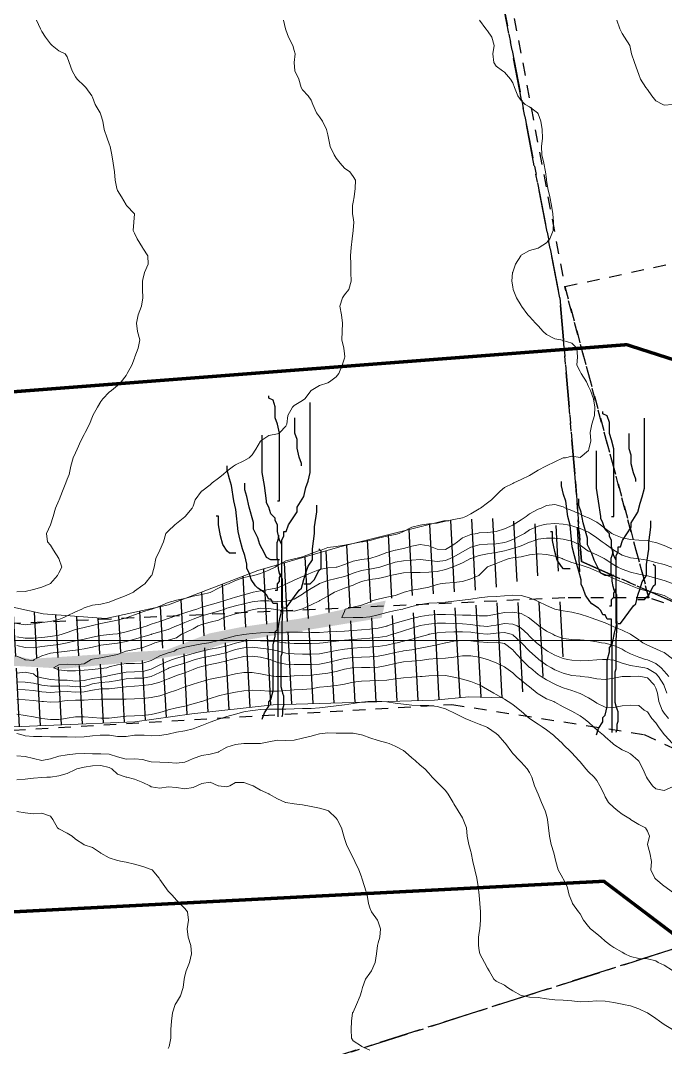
# Model space of a CAD drawing. Header units: centimetres. Extents: x 0 to 642158, y -847 to 649707.
# Drawn here: x 617198.5 to 617236.8, y 621063.2 to 621124.2 of the extents above; entities that cross this region are included whole.
import ezdxf

# ---------------------------------------------------------------- set-up
doc = ezdxf.new("R2010")
doc.units = ezdxf.units.CM
doc.header["$MEASUREMENT"] = 0
doc.linetypes.add('CENTERX2', pattern=[4, 2.5, -0.5, 0.5, -0.5])
doc.linetypes.add('JIS_02_0.7', pattern=[1.35, 0.75, -0.6])
for name, color, linetype, lineweight in [('MEV_grille', 254, 'Continuous', 9), ('MEV_layout inondation', 5, 'Continuous', 15), ('MEV_schema paysager_V', 7, 'Continuous', 20), ('MEV_vegetal_V', 7, 'Continuous', 25), ('WAL_parcellaire agricole', 7, 'JIS_02_0.7', 25), ('WAL_topographie 0.5', 253, 'Continuous', 20)]:
    doc.layers.add(name, color=color, linetype=linetype, lineweight=lineweight)
doc.layers.add('MEV_hydro_Ha', color=7, linetype='Continuous', lineweight=30, true_color=0x0000f9)
doc.layers.add('SPW_parcellaire cadastral', color=7, linetype='CENTERX2', lineweight=25, true_color=0xff0542)
doc.layers.add('MEV_schema paysager_Ha', color=7, linetype='Continuous', lineweight=25, transparency=0.13)
picture_1 = doc.add_image_def('image2.png', size_in_pixel=(6614, 11023))

# ---------------------------------------------------------------- blocks, each defined once
blk = doc.blocks.new('legende vegetal')
at = {"layer": 'MEV_vegetal_V'}
for points in [[(617213.655, 621095.496), (617213.785, 621095.496), (617213.785, 621099.523), (617213.655, 621100.042), (617213.525, 621100.432), (617213.525, 621101.081), (617213.395, 621101.471), (617213.135, 621101.601), (617213.135, 621101.731)], [(617213.525, 621090.171), (617213.655, 621090.171), (617213.655, 621090.561), (617213.785, 621090.691), (617213.785, 621090.95), (617213.915, 621091.21), (617213.915, 621093.158), (617214.044, 621093.418), (617214.044, 621093.678), (617214.174, 621093.678), (617214.305, 621094.068), (617214.824, 621094.847), (617214.824, 621095.107), (617215.214, 621095.756), (617215.344, 621096.275), (617215.474, 621096.665), (617215.604, 621097.185), (617215.604, 621101.341)], [(617215.084, 621097.574), (617215.084, 621097.704), (617214.954, 621098.094), (617214.824, 621098.613), (617214.824, 621099.133), (617214.694, 621099.523), (617214.694, 621100.432)], [(617233.529, 621094.565), (617233.659, 621094.565), (617233.659, 621098.592), (617233.529, 621099.111), (617233.4, 621099.501), (617233.4, 621100.15), (617233.27, 621100.54), (617233.01, 621100.669), (617233.01, 621100.8)], [(617233.4, 621089.24), (617233.529, 621089.24), (617233.529, 621089.63), (617233.659, 621089.759), (617233.659, 621090.019), (617233.79, 621090.279), (617233.79, 621092.227), (617233.919, 621092.487), (617233.919, 621092.747), (617234.049, 621092.747), (617234.179, 621093.137), (617234.699, 621093.916), (617234.699, 621094.176), (617235.089, 621094.825), (617235.219, 621095.344), (617235.348, 621095.734), (617235.478, 621096.254), (617235.478, 621100.41)], [(617213.915, 621089.132), (617213.915, 621092.899), (617213.785, 621093.158), (617213.655, 621093.678), (617213.655, 621094.068), (617213.525, 621094.327), (617213.525, 621094.457), (617213.265, 621094.717), (617213.135, 621095.107), (617213.005, 621095.367), (617213.005, 621095.496), (617212.875, 621096.405), (617212.745, 621097.185), (617212.745, 621099.393)], [(617234.958, 621096.643), (617234.958, 621096.773), (617234.829, 621097.163), (617234.699, 621097.682), (617234.699, 621098.202), (617234.569, 621098.592), (617234.569, 621099.501)], [(617233.79, 621088.201), (617233.79, 621091.968), (617233.659, 621092.227), (617233.529, 621092.747), (617233.529, 621093.137), (617233.4, 621093.396), (617233.4, 621093.526), (617233.139, 621093.786), (617233.01, 621094.176), (617232.88, 621094.435), (617232.88, 621094.565), (617232.75, 621095.474), (617232.62, 621096.254), (617232.62, 621098.462)], [(617212.745, 621082.508), (617212.875, 621082.898), (617213.135, 621083.288), (617213.135, 621083.547), (617213.265, 621083.677), (617213.395, 621084.197), (617213.395, 621086.924), (617213.525, 621087.444), (617213.525, 621087.703), (617213.655, 621087.833), (617213.655, 621089.392), (617213.395, 621089.392), (617213.265, 621089.652), (617213.135, 621089.652), (617213.005, 621089.912), (617212.875, 621090.041), (617212.486, 621090.301), (617212.355, 621090.431), (617212.096, 621090.82), (617211.966, 621091.21), (617211.836, 621091.47), (617211.836, 621091.73), (617211.706, 621092.249), (617211.576, 621092.639), (617211.446, 621093.158), (617211.316, 621093.678), (617211.186, 621094.977), (617211.056, 621095.496), (617210.926, 621096.405), (617210.796, 621096.795), (617210.667, 621097.315), (617210.667, 621097.574)], [(617232.62, 621081.577), (617232.75, 621081.966), (617233.01, 621082.356), (617233.01, 621082.616), (617233.139, 621082.746), (617233.27, 621083.265), (617233.27, 621085.993), (617233.4, 621086.513), (617233.4, 621086.772), (617233.529, 621086.902), (617233.529, 621088.461), (617233.27, 621088.461), (617233.139, 621088.72), (617233.01, 621088.72), (617232.88, 621088.98), (617232.75, 621089.11), (617232.36, 621089.37), (617232.23, 621089.5), (617231.971, 621089.889), (617231.84, 621090.279), (617231.71, 621090.539), (617231.71, 621090.799), (617231.581, 621091.318), (617231.451, 621091.708), (617231.32, 621092.227), (617231.191, 621092.747), (617231.061, 621094.045), (617230.931, 621094.565), (617230.801, 621095.474), (617230.671, 621095.864), (617230.541, 621096.383), (617230.541, 621096.643)], [(617213.785, 621091.989), (617213.265, 621091.989), (617213.005, 621092.119), (617212.875, 621092.379), (617212.615, 621092.899), (617212.486, 621093.288), (617212.225, 621093.808), (617212.225, 621094.198), (617211.966, 621095.107), (617211.836, 621095.756), (617211.706, 621096.146), (617211.706, 621096.536)], [(617233.659, 621091.058), (617233.139, 621091.058), (617232.88, 621091.188), (617232.75, 621091.448), (617232.49, 621091.968), (617232.36, 621092.357), (617232.1, 621092.877), (617232.1, 621093.266), (617231.84, 621094.176), (617231.71, 621094.825), (617231.581, 621095.214), (617231.581, 621095.604)], [(617214.044, 621089.132), (617214.174, 621089.132), (617214.954, 621090.171), (617215.084, 621090.301), (617215.214, 621090.82), (617215.344, 621091.21), (617215.474, 621091.6), (617215.734, 621091.989), (617215.734, 621092.639), (617215.863, 621093.548), (617215.863, 621093.938), (617215.993, 621094.847), (617215.993, 621095.237)], [(617211.186, 621092.379), (617210.796, 621092.379), (617210.667, 621092.509), (617210.406, 621092.899), (617210.277, 621093.418), (617210.147, 621094.068), (617210.147, 621094.587), (617210.016, 621094.587)], [(617233.919, 621088.201), (617234.049, 621088.201), (617234.829, 621089.24), (617234.958, 621089.37), (617235.089, 621089.889), (617235.219, 621090.279), (617235.348, 621090.669), (617235.609, 621091.058), (617235.609, 621091.708), (617235.738, 621092.617), (617235.738, 621093.007), (617235.868, 621093.916), (617235.868, 621094.306)], [(617231.061, 621091.448), (617230.671, 621091.448), (617230.541, 621091.578), (617230.281, 621091.968), (617230.152, 621092.487), (617230.021, 621093.137), (617230.021, 621093.656), (617229.891, 621093.656)], [(617213.688, 621082.643), (617213.688, 621087.885), (617213.743, 621088.158), (617213.798, 621088.485), (617213.962, 621089.141), (617213.962, 621090.833), (617213.798, 621091.106), (617213.743, 621091.324), (617213.688, 621091.652), (617213.688, 621091.925), (617213.634, 621092.089), (617213.634, 621093.017), (617213.688, 621093.181), (617213.743, 621093.399), (617213.743, 621093.454)], [(617215.214, 621090.561), (617215.604, 621090.561), (617215.734, 621090.691), (617215.863, 621090.82), (617216.124, 621091.34), (617216.253, 621091.47), (617216.253, 621092.509), (617216.124, 621092.639)], [(617233.563, 621081.712), (617233.563, 621086.954), (617233.618, 621087.227), (617233.673, 621087.554), (617233.837, 621088.209), (617233.837, 621089.902), (617233.673, 621090.175), (617233.618, 621090.393), (617233.563, 621090.721), (617233.563, 621090.994), (617233.509, 621091.157), (617233.509, 621092.086), (617233.563, 621092.25), (617233.618, 621092.468), (617233.618, 621092.522)], [(617235.089, 621089.63), (617235.478, 621089.63), (617235.609, 621089.759), (617235.738, 621089.889), (617235.998, 621090.409), (617236.128, 621090.539), (617236.128, 621091.578), (617235.998, 621091.708)], [(617213.962, 621089.25), (617213.962, 621088.977), (617213.907, 621088.158), (617213.907, 621086.411), (617213.853, 621086.247), (617213.853, 621084.445), (617213.907, 621084.227), (617213.962, 621084.063), (617214.016, 621083.899), (617214.016, 621083.299), (617213.962, 621083.135), (617213.962, 621082.807), (617213.907, 621082.643)], [(617233.837, 621088.318), (617233.837, 621088.045), (617233.782, 621087.227), (617233.782, 621085.48), (617233.727, 621085.316), (617233.727, 621083.514), (617233.782, 621083.296), (617233.837, 621083.132), (617233.891, 621082.968), (617233.891, 621082.367), (617233.837, 621082.204), (617233.837, 621081.876), (617233.782, 621081.712)]]:
    blk.add_lwpolyline(points, dxfattribs=at)
blk = doc.blocks.new('*U114')
at = {"layer": 'MEV_grille', "transparency": 33554687}
blk.add_lwpolyline([(-1338.461, 0), (1338.461, 0)], dxfattribs=at)
blk = doc.blocks.new('*U115')
at = {"layer": 'MEV_grille', "color": 0, "linetype": 'ByBlock', "lineweight": -2, "transparency": 16777216}
blk.add_blockref('*U114', (0, -1300), dxfattribs=at)

msp = doc.modelspace()

# ---------------------------------------------------------------- hatches: boundary and pattern name
at = {"layer": 'MEV_hydro_Ha'}
h = msp.add_hatch(color=160, dxfattribs=at)
h.dxf.hatch_style = 1
h.paths.add_polyline_path([(617162.909, 621088.68), (617162.515, 621087.604), (617165.597, 621086.745), (617169.503, 621085.491), (617172.872, 621084.701), (617175.165, 621084.665), (617178.283, 621085.919), (617181.077, 621085.958), (617184.518, 621086.529), (617191.793, 621086.817), (617193.763, 621086.602), (617195.412, 621086.1), (617197.347, 621085.919), (617201.038, 621085.705), (617205.676, 621086.141), (617209.083, 621086.694), (617210.615, 621087.206), (617219.947, 621088.726), (617220.191, 621089.753), (617215.067, 621088.677), (617211.651, 621088.19), (617209.701, 621087.8), (617207.164, 621086.822), (617202.772, 621086.531), (617199.014, 621086.286), (617196.331, 621086.921), (617193.793, 621087.359), (617190.719, 621087.408), (617184.912, 621087.115), (617181.301, 621086.921), (617177.919, 621086.73), (617176.329, 621086.297), (617173.822, 621085.331), (617172.135, 621085.427), (617170.062, 621086.006), (617169.17, 621086.243), (617167.462, 621087.153), (617165.806, 621088.274), (617164.47, 621088.381)])
at = {"layer": 'MEV_schema paysager_Ha', "transparency": 33554687}
h = msp.add_hatch(dxfattribs=at)
h.set_pattern_fill('ANSI31', color=130, scale=10, angle=48)
h.paths.add_polyline_path([(617162.484, 621088.105), (617160.848, 621088.82), (617159.263, 621089.74), (617160.132, 621091.835), (617161.053, 621092.346), (617164.989, 621093.215), (617166.472, 621093.011), (617168.108, 621092.346), (617170.92, 621092.142), (617174.039, 621091.989), (617174.857, 621091.938), (617181.094, 621092.244), (617191.477, 621090.382), (617195.735, 621089.85), (617199.816, 621088.963), (617203.542, 621088.697), (617207.269, 621089.496), (617212.592, 621091.535), (617217.471, 621092.954), (617223.644, 621094.488), (617226.349, 621094.65), (617229.053, 621094.325), (617231.594, 621094.109), (617231.973, 621092.055), (617231.757, 621091.46), (617230.296, 621091.514), (617226.294, 621090.433), (617221.049, 621090.001), (617217.966, 621089.352), (617215.424, 621088.649), (617210.124, 621087.946), (617207.799, 621087.027), (617205.69, 621086.757), (617202.066, 621086.487), (617200.227, 621086.324), (617198.389, 621086.379), (617195.033, 621087.363), (617193.782, 621087.413), (617188.28, 621087.413), (617185.428, 621087.213), (617183.677, 621087.063), (617181.827, 621087.013), (617180.576, 621086.963), (617178.665, 621090.209), (617176.942, 621089.695), (617175.733, 621089.846), (617174.342, 621089.816), (617172.437, 621089.756), (617169.898, 621090.844), (617167.117, 621091.297), (617165.091, 621091.388), (617164.154, 621091.206), (617164.553, 621088.508), (617163.314, 621088.677), (617162.73, 621088.702)])
h = msp.add_hatch(dxfattribs=at)
h.set_pattern_fill('ANSI31', color=130, scale=10, angle=48)
h.paths.add_polyline_path([(617160.268, 621086.84), (617158.927, 621087.972), (617159.329, 621085.919), (617161.294, 621083.775), (617163.438, 621082.391), (617169.78, 621081.23), (617174.381, 621081.141), (617177.195, 621081.677), (617183.135, 621081.722), (617184.743, 621081.588), (617187.055, 621082.342), (617195.627, 621082.141), (617205.263, 621082.541), (617208.665, 621083.017), (617213.496, 621083.561), (617223.091, 621083.834), (617225.132, 621084.038), (617227.174, 621083.97), (617228.535, 621084.378), (617230.712, 621086.214), (617230.916, 621087.575), (617231.393, 621088.663), (617231.393, 621089.207), (617230.576, 621089.683), (617226.629, 621089.615), (617218.328, 621088.595), (617216.899, 621088.323), (617212.544, 621087.575), (617210.23, 621087.167), (617207.372, 621086.35), (617204.582, 621086.078), (617199.887, 621085.738), (617197.641, 621085.738), (617195.396, 621086.146), (617191.857, 621086.758), (617187.087, 621083.938), (617184.447, 621083.576), (617181.031, 621083.214), (617178.236, 621083.783), (617174.614, 621082.566), (617171.842, 621082.463), (617168.66, 621082.771), (617165.272, 621083.541), (617163.882, 621084.183), (617162.693, 621084.788)])

# ---------------------------------------------------------------- linework, layer by layer
at = {"layer": 'MEV_layout inondation', "const_width": 0.2}
for points in [[(617284.343, 621088.996), (617234.522, 621104.967), (617174.916, 621100.392), (617142.145, 621114.857), (617099.357, 621122.893), (617044.82, 621117.795), (617023.623, 621109.699), (616923.471, 621086.246), (616900.942, 621085.199), (616869.556, 621081.82)], [(616805.513, 621043.508), (616905.775, 621054.403), (616926.218, 621056.194), (617038.256, 621081.755), (617058.189, 621088.219), (617087.251, 621091.263), (617092.888, 621091.636), (617110.876, 621087.3), (617135.893, 621084.476), (617163.198, 621072.152), (617173.701, 621069.99), (617233.162, 621073.07), (617279.62, 621037.923)]]:
    msp.add_lwpolyline(points, dxfattribs=at)
at = {"layer": 'MEV_schema paysager_V', "color": 130}
for points in [[(617159.263, 621089.74), (617160.132, 621091.835), (617161.053, 621092.346), (617164.989, 621093.215), (617166.472, 621093.011), (617168.108, 621092.346), (617170.92, 621092.142), (617174.039, 621091.989), (617174.857, 621091.938), (617181.094, 621092.244), (617191.477, 621090.382), (617195.735, 621089.85), (617199.816, 621088.963), (617203.542, 621088.697), (617207.269, 621089.496), (617212.592, 621091.535), (617217.471, 621092.954), (617223.644, 621094.488), (617223.936, 621094.505)], [(617159.105, 621089.58), (617158.927, 621087.972), (617159.329, 621085.919), (617161.294, 621083.775), (617163.438, 621082.391), (617169.78, 621081.23), (617174.381, 621081.141), (617177.195, 621081.677), (617183.135, 621081.722), (617184.743, 621081.588), (617187.055, 621082.342), (617195.627, 621082.141), (617205.263, 621082.541), (617208.665, 621083.017), (617213.496, 621083.561), (617223.091, 621083.834), (617225.132, 621084.038), (617227.174, 621083.97)]]:
    msp.add_lwpolyline(points, dxfattribs=at)
at = {"layer": 'SPW_parcellaire cadastral'}
for points in [[(617241.275, 621070.317), (617169.567, 621047.434), (617166.894, 621049.214), (617162.686, 621066.403), (617160.38, 621076.829), (617156.839, 621097.39), (617148.682, 621109.262), (617140.291, 621148.374), (617133.725, 621215.689), (617201.035, 621235.28), (617206.182, 621236.778), (617209.847, 621217.085), (617219.866, 621163.255), (617220.777, 621158.785), (617223.168, 621146.016), (617230.543, 621107.747), (617231.474, 621096.827), (617231.832, 621092.068), (617237.43, 621089.618), (617241.275, 621070.317)], [(617237.43, 621089.618), (617231.832, 621092.068), (617231.474, 621096.827), (617230.543, 621107.747), (617223.168, 621146.016), (617298.785, 621168.384)], [(617241.275, 621070.317), (617280.13, 620882.72), (617280.432, 620881.446), (617281.442, 620877.166), (617193.589, 620834.551), (617195.609, 620842.354), (617187.498, 620892.108), (617169.495, 620968.06), (617157.998, 621018.267), (617167.025, 621022.532), (617176.672, 621027.88), (617180.083, 621036.101), (617179.433, 621040.006), (617177.873, 621042.565), (617175.726, 621044.879), (617170.605, 621047.194), (617169.567, 621047.434), (617241.275, 621070.317)]]:
    msp.add_lwpolyline(points, dxfattribs=at)
at = {"layer": 'WAL_parcellaire agricole'}
for points in [[(617235.845, 621089.917), (617230.845, 621089.917), (617187.846, 621087.912), (617168.846, 621086.909), (617161.846, 621088.909), (617149.844, 621102.907), (617144.843, 621113.906), (617141.84, 621136.906), (617134.831, 621213.904), (617205.078, 621234.412), (617212.832, 621203.663), (617217.084, 621181.164), (617220.336, 621164.165), (617230.843, 621108.416), (617235.845, 621089.917)], [(617230.843, 621108.416), (617387.462, 621142.372), (617395.298, 621115.403), (617310.846, 621070.926), (617305.847, 621067.926), (617296.425, 621065.222), (617285.635, 621065.371), (617273.847, 621070.922), (617252.763, 621082.677), (617241.845, 621087.918), (617235.845, 621089.917), (617230.843, 621108.416)], [(617162.989, 621080), (617224.114, 621083.582), (617235.553, 621081.796), (617243.404, 621078.126), (617246.13, 621076.604), (617241.847, 621073.918), (617239.848, 621067.418), (617278.187, 620880.011), (617223.873, 620853.918), (617197.875, 620841.915), (617191.536, 620886.581), (617200.368, 620901.915), (617203.699, 620913.915), (617198.198, 620922.414), (617191.865, 620924.08), (617188.697, 620939.413), (617176.811, 620939.879), (617163.873, 621009.697), (617170.861, 621017.803), (617179.796, 621028.171), (617179.795, 621038.537), (617166.85, 621056.909), (617162.989, 621080)]]:
    msp.add_lwpolyline(points, dxfattribs=at)
at = {"layer": 'WAL_topographie 0.5'}
for points in [[(617225.772, 621124.25), (617226.144, 621123.75), (617226.25, 621123.63), (617226.507, 621123.25), (617226.643, 621122.75), (617226.563, 621122.25), (617226.618, 621121.75), (617226.75, 621121.524), (617227.146, 621121.25), (617227.25, 621121.173), (617227.617, 621120.75), (617227.75, 621120.536), (617227.857, 621120.25), (617228.049, 621119.75), (617228.25, 621119.481), (617228.477, 621119.25), (617228.75, 621119.11), (617229.219, 621118.75), (617229.25, 621118.699), (617229.412, 621118.25), (617229.504, 621117.75), (617229.519, 621117.25), (617229.45, 621116.75), (617229.483, 621116.25), (617229.6, 621115.75), (617229.696, 621115.25), (617229.75, 621114.796), (617229.756, 621114.75), (617229.83, 621114.25), (617229.942, 621113.75), (617230.042, 621113.25), (617230.127, 621112.75), (617230.173, 621112.25), (617230.148, 621111.75), (617229.952, 621111.25), (617229.75, 621111.018), (617229.327, 621110.75), (617229.25, 621110.712), (617228.75, 621110.557), (617228.25, 621110.288), (617228.217, 621110.25), (617227.905, 621109.75), (617227.75, 621109.286), (617227.739, 621109.25), (617227.686, 621108.75), (617227.75, 621108.4), (617227.774, 621108.25), (617227.971, 621107.75), (617228.25, 621107.286), (617228.274, 621107.25), (617228.637, 621106.75), (617228.75, 621106.635), (617229.107, 621106.25), (617229.25, 621106.093), (617229.557, 621105.75), (617229.75, 621105.567), (617230.25, 621105.308), (617230.6, 621105.25), (617230.75, 621105.218), (617231.25, 621105.052), (617231.565, 621104.75), (617231.602, 621104.25), (617231.565, 621103.75), (617231.75, 621103.375), (617231.806, 621103.25), (617232.127, 621102.75), (617232.25, 621102.487), (617232.362, 621102.25), (617232.548, 621101.75), (617232.633, 621101.25), (617232.605, 621100.75), (617232.448, 621100.25), (617232.356, 621099.75), (617232.382, 621099.25), (617232.278, 621098.75), (617232.25, 621098.678), (617231.75, 621098.267), (617231.25, 621098.333), (617230.886, 621098.25), (617230.75, 621098.231), (617230.25, 621098), (617229.75, 621097.774), (617229.709, 621097.75), (617229.25, 621097.513), (617228.842, 621097.25), (617228.75, 621097.188), (617228.25, 621096.946), (617227.801, 621096.75), (617227.75, 621096.722), (617227.25, 621096.476), (617227.007, 621096.25), (617226.75, 621096.028), (617226.488, 621095.75), (617226.25, 621095.57), (617225.822, 621095.25), (617225.75, 621095.208), (617225.25, 621094.904), (617224.961, 621094.75), (617224.75, 621094.682), (617224.25, 621094.571), (617223.75, 621094.466), (617223.25, 621094.366), (617222.75, 621094.308), (617222.331, 621094.25), (617222.25, 621094.242), (617221.75, 621094.113), (617221.25, 621093.862), (617220.987, 621093.75), (617220.75, 621093.676), (617220.25, 621093.592), (617219.75, 621093.46), (617219.25, 621093.326), (617218.83, 621093.25), (617218.75, 621093.238), (617218.25, 621093.151), (617217.75, 621093.051), (617217.25, 621092.976), (617216.75, 621092.905), (617216.351, 621092.75), (617216.25, 621092.726), (617215.75, 621092.55), (617215.25, 621092.363), (617214.842, 621092.25), (617214.75, 621092.228), (617214.25, 621092.113), (617213.75, 621091.85), (617213.622, 621091.75), (617213.25, 621091.553), (617212.75, 621091.357), (617212.342, 621091.25), (617212.25, 621091.232), (617211.75, 621091.119), (617211.25, 621090.939), (617210.835, 621090.75), (617210.75, 621090.722), (617210.25, 621090.491), (617209.795, 621090.25), (617209.75, 621090.234), (617209.25, 621090.12), (617208.75, 621090.016), (617208.25, 621089.88), (617207.75, 621089.77), (617207.682, 621089.75), (617207.25, 621089.646), (617206.75, 621089.431), (617206.288, 621089.25), (617206.25, 621089.237), (617205.75, 621089.087), (617205.25, 621088.901), (617204.81, 621088.75), (617204.75, 621088.733), (617204.25, 621088.599), (617203.75, 621088.483), (617203.25, 621088.396), (617202.75, 621088.276), (617202.667, 621088.25), (617202.25, 621088.151), (617201.75, 621088.027), (617201.25, 621087.861), (617200.951, 621087.75), (617200.75, 621087.699), (617200.25, 621087.612), (617199.75, 621087.556), (617199.25, 621087.52), (617198.75, 621087.523), (617198.25, 621087.602)], [(617214.109, 621124.25), (617214.225, 621123.75), (617214.25, 621123.691), (617214.413, 621123.25), (617214.671, 621122.75), (617214.75, 621122.459), (617214.813, 621122.25), (617214.75, 621121.75), (617214.792, 621121.25), (617215.023, 621120.75), (617215.162, 621120.25), (617215.25, 621120.125), (617215.571, 621119.75), (617215.75, 621119.5), (617215.864, 621119.25), (617216.074, 621118.75), (617216.25, 621118.518), (617216.424, 621118.25), (617216.676, 621117.75), (617216.75, 621117.432), (617216.795, 621117.25), (617216.887, 621116.75), (617217.134, 621116.25), (617217.25, 621116.05), (617217.484, 621115.75), (617217.75, 621115.457), (617218.05, 621115.25), (617218.25, 621114.964), (617218.386, 621114.75), (617218.367, 621114.25), (617218.318, 621113.75), (617218.25, 621113.438), (617218.222, 621113.25), (617218.217, 621112.75), (617218.25, 621112.536), (617218.295, 621112.25), (617218.25, 621111.75), (617218.25, 621111.75), (617218.203, 621111.25), (617218.141, 621110.75), (617218.099, 621110.25), (617218.12, 621109.75), (617218.115, 621109.25), (617218.139, 621108.75), (617217.989, 621108.25), (617217.75, 621107.926), (617217.62, 621107.75), (617217.461, 621107.25), (617217.56, 621106.75), (617217.622, 621106.25), (617217.6, 621105.75), (617217.574, 621105.25), (617217.704, 621104.75), (617217.75, 621104.417), (617217.769, 621104.25), (617217.75, 621104.166), (617217.603, 621103.75), (617217.397, 621103.25), (617217.25, 621103.058), (617216.85, 621102.75), (617216.75, 621102.697), (617216.25, 621102.536), (617215.75, 621102.25), (617215.75, 621102.25), (617215.382, 621101.75), (617215.25, 621101.65), (617214.75, 621101.35), (617214.657, 621101.25), (617214.375, 621100.75), (617214.307, 621100.25), (617214.25, 621100.132), (617213.889, 621099.75), (617213.75, 621099.674), (617213.25, 621099.573), (617212.774, 621099.25), (617212.75, 621099.226), (617212.472, 621098.75), (617212.25, 621098.417), (617212.068, 621098.25), (617211.75, 621098.066), (617211.25, 621097.831), (617211.143, 621097.75), (617210.75, 621097.453), (617210.516, 621097.25), (617210.25, 621097.026), (617209.875, 621096.75), (617209.75, 621096.633), (617209.25, 621096.267), (617209.236, 621096.25), (617208.865, 621095.75), (617208.75, 621095.375), (617208.682, 621095.25), (617208.267, 621094.75), (617208.25, 621094.74), (617207.75, 621094.346), (617207.643, 621094.25), (617207.25, 621093.883), (617207.12, 621093.75), (617206.98, 621093.25), (617206.75, 621092.75), (617206.75, 621092.75), (617206.519, 621092.25), (617206.42, 621091.75), (617206.275, 621091.25), (617206.25, 621091.223), (617205.874, 621090.75), (617205.75, 621090.668), (617205.25, 621090.306), (617205.186, 621090.25), (617204.75, 621090.065), (617204.25, 621089.868), (617203.988, 621089.75), (617203.75, 621089.661), (617203.25, 621089.545), (617202.75, 621089.483), (617202.25, 621089.319), (617202.118, 621089.25), (617201.75, 621089.091), (617201.25, 621088.849), (617201.046, 621088.75), (617200.75, 621088.626), (617200.25, 621088.505), (617199.75, 621088.444), (617199.25, 621088.363), (617198.75, 621088.307), (617198.25, 621088.397)], [(617199.425, 621124.25), (617199.664, 621123.75), (617199.75, 621123.592), (617199.967, 621123.25), (617200.25, 621122.845), (617200.35, 621122.75), (617200.75, 621122.442), (617201.135, 621122.25), (617201.25, 621122.083), (617201.361, 621121.75), (617201.543, 621121.25), (617201.75, 621120.897), (617201.846, 621120.75), (617202.25, 621120.361), (617202.361, 621120.25), (617202.713, 621119.75), (617202.75, 621119.673), (617202.903, 621119.25), (617203.203, 621118.75), (617203.25, 621118.625), (617203.372, 621118.25), (617203.447, 621117.75), (617203.619, 621117.25), (617203.75, 621116.906), (617203.803, 621116.75), (617203.908, 621116.25), (617203.976, 621115.75), (617204.058, 621115.25), (617204.099, 621114.75), (617204.208, 621114.25), (617204.25, 621114.139), (617204.476, 621113.75), (617204.75, 621113.278), (617204.781, 621113.25), (617205.25, 621112.75), (617205.25, 621112.75), (617205.25, 621112.75), (617205.218, 621112.25), (617205.179, 621111.75), (617205.25, 621111.603), (617205.412, 621111.25), (617205.726, 621110.75), (617205.75, 621110.708), (617206.039, 621110.25), (617206.071, 621109.75), (617205.855, 621109.25), (617205.75, 621108.85), (617205.727, 621108.75), (617205.719, 621108.25), (617205.75, 621107.75), (617205.75, 621107.75), (617205.75, 621107.75), (617205.677, 621107.25), (617205.467, 621106.75), (617205.373, 621106.25), (617205.434, 621105.75), (617205.567, 621105.25), (617205.477, 621104.75), (617205.277, 621104.25), (617205.25, 621104.171), (617205.09, 621103.75), (617204.814, 621103.25), (617204.75, 621103.137), (617204.45, 621102.75), (617204.25, 621102.534), (617203.875, 621102.25), (617203.75, 621102.141), (617203.371, 621101.75), (617203.25, 621101.596), (617203.054, 621101.25), (617202.771, 621100.75), (617202.75, 621100.704), (617202.568, 621100.25), (617202.319, 621099.75), (617202.25, 621099.62), (617202.061, 621099.25), (617201.85, 621098.75), (617201.75, 621098.543), (617201.608, 621098.25), (617201.469, 621097.75), (617201.359, 621097.25), (617201.25, 621096.981), (617201.16, 621096.75), (617200.979, 621096.25), (617200.765, 621095.75), (617200.75, 621095.713), (617200.552, 621095.25), (617200.408, 621094.75), (617200.25, 621094.25), (617200.25, 621094.25), (617200.011, 621093.75), (617200.077, 621093.25), (617200.25, 621093.046), (617200.426, 621092.75), (617200.75, 621092.25), (617200.75, 621092.25), (617200.93, 621091.75), (617200.75, 621091.404), (617200.677, 621091.25), (617200.25, 621090.764), (617200.221, 621090.75), (617199.75, 621090.552), (617199.25, 621090.406), (617198.75, 621090.299), (617198.25, 621090.275)], [(617233.938, 621124.25), (617234.106, 621123.75), (617234.25, 621123.467), (617234.401, 621123.25), (617234.717, 621122.75), (617234.75, 621122.55), (617234.808, 621122.25), (617234.989, 621121.75), (617235.158, 621121.25), (617235.25, 621121.023), (617235.35, 621120.75), (617235.664, 621120.25), (617235.75, 621120.131), (617236.026, 621119.75), (617236.25, 621119.467), (617236.667, 621119.25), (617236.75, 621119.212), (617237.25, 621119.25)], [(617237.25, 621092.818), (617236.75, 621093.02), (617236.25, 621093.203), (617236.039, 621093.25), (617235.75, 621093.32), (617235.25, 621093.355), (617234.75, 621093.385), (617234.25, 621093.479), (617233.75, 621093.681), (617233.645, 621093.75), (617233.25, 621094.035), (617232.969, 621094.25), (617232.75, 621094.408), (617232.25, 621094.669), (617232.042, 621094.75), (617231.75, 621094.888), (617231.25, 621095.106), (617230.876, 621095.25), (617230.75, 621095.329), (617230.25, 621095.475), (617229.75, 621095.399), (617229.436, 621095.25), (617229.25, 621095.184), (617228.75, 621094.904), (617228.54, 621094.75), (617228.25, 621094.553), (617227.78, 621094.25), (617227.75, 621094.232), (617227.25, 621094.029), (617226.75, 621093.87), (617226.25, 621093.797), (617225.75, 621093.774), (617225.625, 621093.75), (617225.25, 621093.69), (617224.75, 621093.475), (617224.456, 621093.25), (617224.25, 621093.092), (617223.75, 621092.797), (617223.25, 621092.815), (617222.75, 621093.008), (617222.25, 621093.082), (617221.75, 621092.991), (617221.25, 621092.855), (617220.779, 621092.75), (617220.75, 621092.745), (617220.25, 621092.604), (617219.75, 621092.41), (617219.25, 621092.251), (617219.241, 621092.25), (617218.75, 621092.202), (617218.25, 621092.107), (617217.75, 621091.905), (617217.288, 621091.75), (617217.25, 621091.74), (617216.75, 621091.693), (617216.25, 621091.61), (617215.75, 621091.413), (617215.403, 621091.25), (617215.25, 621091.181), (617214.75, 621090.973), (617214.301, 621090.75), (617214.25, 621090.723), (617213.75, 621090.515), (617213.25, 621090.409), (617212.75, 621090.342), (617212.306, 621090.25), (617212.25, 621090.242), (617211.75, 621090.106), (617211.25, 621089.951), (617210.75, 621089.792), (617210.633, 621089.75), (617210.25, 621089.646), (617209.75, 621089.505), (617209.25, 621089.359), (617208.957, 621089.25), (617208.75, 621089.184), (617208.25, 621089.024), (617207.75, 621088.869), (617207.434, 621088.75), (617207.25, 621088.684), (617206.75, 621088.506), (617206.25, 621088.343), (617205.996, 621088.25), (617205.75, 621088.18), (617205.25, 621088.041), (617204.75, 621087.905), (617204.25, 621087.782), (617203.963, 621087.75), (617203.75, 621087.732), (617203.25, 621087.686), (617202.75, 621087.583), (617202.25, 621087.466), (617201.75, 621087.367), (617201.25, 621087.25), (617201.25, 621087.25), (617200.75, 621087.15), (617200.25, 621087.084), (617199.75, 621087.017), (617199.25, 621086.943), (617198.75, 621086.957), (617198.25, 621087.077)], [(617237.197, 621091.75), (617236.75, 621091.897), (617236.25, 621092.028), (617235.75, 621092.15), (617235.25, 621092.232), (617235.114, 621092.25), (617234.75, 621092.303), (617234.25, 621092.452), (617233.758, 621092.75), (617233.75, 621092.755), (617233.25, 621093.122), (617233.068, 621093.25), (617232.75, 621093.486), (617232.37, 621093.75), (617232.25, 621093.824), (617231.75, 621094.045), (617231.25, 621094.203), (617230.994, 621094.25), (617230.75, 621094.297), (617230.25, 621094.329), (617229.75, 621094.295), (617229.562, 621094.25), (617229.25, 621094.184), (617228.75, 621093.951), (617228.451, 621093.75), (617228.25, 621093.642), (617227.75, 621093.389), (617227.388, 621093.25), (617227.25, 621093.212), (617226.75, 621093.134), (617226.25, 621093.105), (617225.75, 621093.064), (617225.25, 621092.923), (617224.942, 621092.75), (617224.75, 621092.655), (617224.25, 621092.358), (617224.018, 621092.25), (617223.75, 621092.145), (617223.25, 621092.082), (617222.75, 621092.139), (617222.25, 621092.191), (617221.75, 621092.161), (617221.25, 621092.116), (617220.75, 621092.032), (617220.25, 621091.881), (617219.839, 621091.75), (617219.75, 621091.725), (617219.25, 621091.63), (617218.75, 621091.551), (617218.25, 621091.386), (617217.917, 621091.25), (617217.75, 621091.185), (617217.25, 621091.061), (617216.75, 621090.944), (617216.25, 621090.761), (617216.228, 621090.75), (617215.75, 621090.466), (617215.406, 621090.25), (617215.25, 621090.137), (617214.75, 621089.834), (617214.464, 621089.75), (617214.25, 621089.717), (617213.75, 621089.708), (617213.25, 621089.739), (617212.75, 621089.747), (617212.25, 621089.673), (617211.75, 621089.553), (617211.25, 621089.445), (617210.75, 621089.297), (617210.619, 621089.25), (617210.25, 621089.117), (617209.75, 621088.986), (617209.25, 621088.847), (617208.996, 621088.75), (617208.75, 621088.651), (617208.25, 621088.456), (617207.76, 621088.25), (617207.75, 621088.245), (617207.25, 621088.035), (617206.75, 621087.89), (617206.257, 621087.75), (617206.25, 621087.748), (617205.75, 621087.593), (617205.25, 621087.457), (617204.75, 621087.33), (617204.348, 621087.25), (617204.25, 621087.229), (617203.75, 621087.166), (617203.25, 621087.096), (617202.75, 621086.992), (617202.25, 621086.888), (617201.75, 621086.809), (617201.25, 621086.751), (617201.239, 621086.75), (617200.75, 621086.687), (617200.25, 621086.62), (617199.75, 621086.465), (617199.289, 621086.25), (617199.25, 621086.199), (617198.75, 621086.236), (617198.737, 621086.25), (617198.25, 621086.449)], [(617237.25, 621090.763), (617236.75, 621090.944), (617236.25, 621091.095), (617235.75, 621091.226), (617235.632, 621091.25), (617235.25, 621091.324), (617234.75, 621091.438), (617234.25, 621091.613), (617233.99, 621091.75), (617233.75, 621091.887), (617233.25, 621092.218), (617233.181, 621092.25), (617232.75, 621092.479), (617232.25, 621092.699), (617232.157, 621092.75), (617231.75, 621093.042), (617231.356, 621093.25), (617231.25, 621093.291), (617230.75, 621093.403), (617230.25, 621093.465), (617229.75, 621093.47), (617229.25, 621093.398), (617228.824, 621093.25), (617228.75, 621093.227), (617228.25, 621093.016), (617227.75, 621092.844), (617227.385, 621092.75), (617227.25, 621092.715), (617226.75, 621092.613), (617226.25, 621092.542), (617225.75, 621092.44), (617225.25, 621092.255), (617225.24, 621092.25), (617224.75, 621092.005), (617224.25, 621091.788), (617224.145, 621091.75), (617223.75, 621091.593), (617223.25, 621091.481), (617222.75, 621091.435), (617222.25, 621091.431), (617221.75, 621091.423), (617221.25, 621091.395), (617220.75, 621091.314), (617220.46, 621091.25), (617220.25, 621091.19), (617219.75, 621091.077), (617219.25, 621091.003), (617218.75, 621090.88), (617218.407, 621090.75), (617218.25, 621090.671), (617217.75, 621090.486), (617217.25, 621090.301), (617217.14, 621090.25), (617216.75, 621090.014), (617216.278, 621089.75), (617216.25, 621089.736), (617215.75, 621089.496), (617215.25, 621089.271), (617215.179, 621089.25), (617214.75, 621089.124), (617214.25, 621089.138), (617213.75, 621089.211), (617213.521, 621089.25), (617213.25, 621089.283), (617212.75, 621089.301), (617212.443, 621089.25), (617212.25, 621089.203), (617211.75, 621089.066), (617211.25, 621088.965), (617210.75, 621088.812), (617210.574, 621088.75), (617210.25, 621088.6), (617209.75, 621088.473), (617209.25, 621088.329), (617209.046, 621088.25), (617208.75, 621088.075), (617208.25, 621087.838), (617208.056, 621087.75), (617207.75, 621087.54), (617207.25, 621087.41), (617206.75, 621087.327), (617206.46, 621087.25), (617206.25, 621087.146), (617205.75, 621086.967), (617205.25, 621086.856), (617204.75, 621086.753), (617204.735, 621086.75), (617204.25, 621086.559), (617203.75, 621086.447), (617203.25, 621086.356), (617202.75, 621086.268), (617202.667, 621086.25), (617202.25, 621086.004), (617201.75, 621085.937), (617201.25, 621085.974), (617200.75, 621085.94), (617200.434, 621085.75), (617200.75, 621085.629), (617201.25, 621085.586), (617201.75, 621085.582), (617202.25, 621085.618), (617202.75, 621085.666), (617203.25, 621085.715), (617203.611, 621085.75), (617203.75, 621085.808), (617204.25, 621085.934), (617204.75, 621086.013), (617205.25, 621086.011), (617205.75, 621086.034), (617206.25, 621086.198), (617206.37, 621086.25), (617206.75, 621086.471), (617207.25, 621086.645), (617207.624, 621086.75), (617207.75, 621086.848), (617208.25, 621086.985), (617208.75, 621087.081), (617209.25, 621087.184), (617209.682, 621087.25), (617209.75, 621087.268), (617210.25, 621087.377), (617210.75, 621087.52), (617211.25, 621087.654), (617211.75, 621087.735), (617211.92, 621087.75), (617212.25, 621087.801), (617212.75, 621087.836), (617213.25, 621087.849), (617213.75, 621087.861), (617214.25, 621087.876), (617214.75, 621087.886), (617215.25, 621087.878), (617215.75, 621087.861), (617216.25, 621087.859), (617216.75, 621087.887), (617217.25, 621087.921), (617217.75, 621087.943), (617218.25, 621087.975), (617218.75, 621088.021), (617219.25, 621088.057), (617219.75, 621088.117), (617220.25, 621088.24), (617220.281, 621088.25), (617220.75, 621088.403), (617221.25, 621088.559), (617221.75, 621088.692), (617222.018, 621088.75), (617222.25, 621088.802), (617222.75, 621088.896), (617223.25, 621088.936), (617223.75, 621088.928), (617224.25, 621088.907), (617224.75, 621088.895), (617225.25, 621088.89), (617225.75, 621088.857), (617226.25, 621088.841), (617226.75, 621088.945), (617227.25, 621089.049), (617227.75, 621089.072), (617228.25, 621088.983), (617228.682, 621088.75), (617228.75, 621088.705), (617229.25, 621088.285), (617229.304, 621088.25), (617229.75, 621087.946), (617230.123, 621087.75), (617230.25, 621087.681), (617230.75, 621087.504), (617231.25, 621087.439), (617231.75, 621087.431), (617232.25, 621087.382), (617232.75, 621087.309), (617233.026, 621087.25), (617233.25, 621087.214), (617233.75, 621087.078), (617234.25, 621086.86), (617234.423, 621086.75), (617234.75, 621086.581), (617235.25, 621086.385), (617235.637, 621086.25), (617235.75, 621086.223), (617236.25, 621086.012), (617236.577, 621085.75), (617236.75, 621085.568), (617237.037, 621085.25)], [(617237.25, 621089.779), (617236.75, 621090.052), (617236.25, 621090.197), (617236.039, 621090.25), (617235.75, 621090.306), (617235.25, 621090.462), (617234.75, 621090.652), (617234.532, 621090.75), (617234.25, 621090.851), (617233.75, 621091.06), (617233.367, 621091.25), (617233.25, 621091.308), (617232.75, 621091.508), (617232.25, 621091.715), (617232.169, 621091.75), (617231.75, 621091.882), (617231.25, 621092.028), (617230.75, 621092.217), (617230.675, 621092.25), (617230.25, 621092.392), (617229.75, 621092.49), (617229.25, 621092.53), (617228.75, 621092.472), (617228.25, 621092.363), (617227.75, 621092.288), (617227.536, 621092.25), (617227.25, 621092.157), (617226.75, 621091.952), (617226.25, 621091.764), (617226.216, 621091.75), (617225.75, 621091.257), (617225.735, 621091.25), (617225.25, 621091.051), (617224.75, 621090.893), (617224.25, 621090.82), (617223.75, 621090.797), (617223.434, 621090.75), (617223.25, 621090.703), (617222.75, 621090.557), (617222.25, 621090.454), (617221.75, 621090.365), (617221.287, 621090.25), (617221.25, 621090.233), (617220.75, 621090.053), (617220.25, 621089.958), (617219.75, 621089.846), (617219.434, 621089.75), (617219.25, 621089.66), (617218.75, 621089.489), (617218.25, 621089.367), (617217.785, 621089.25), (617217.75, 621089.107), (617217.589, 621088.75), (617217.75, 621088.737), (617218.25, 621088.741), (617218.75, 621088.748), (617218.833, 621088.75), (617219.25, 621088.785), (617219.75, 621088.91), (617220.25, 621089.042), (617220.75, 621089.163), (617221.207, 621089.25), (617221.25, 621089.273), (617221.75, 621089.405), (617222.25, 621089.515), (617222.75, 621089.599), (617223.25, 621089.623), (617223.75, 621089.655), (617224.25, 621089.724), (617224.583, 621089.75), (617224.75, 621089.787), (617225.25, 621089.839), (617225.75, 621089.923), (617226.25, 621089.976), (617226.75, 621089.997), (617227.25, 621090.034), (617227.75, 621090.076), (617228.25, 621090.064), (617228.75, 621089.925), (617229.133, 621089.75), (617229.25, 621089.694), (617229.75, 621089.462), (617230.25, 621089.25), (617230.25, 621089.25), (617230.75, 621089.147), (617231.25, 621089.073), (617231.75, 621088.95), (617232.25, 621088.785), (617232.348, 621088.75), (617232.75, 621088.62), (617233.25, 621088.429), (617233.642, 621088.25), (617233.75, 621088.2), (617234.25, 621087.994), (617234.75, 621087.752), (617234.754, 621087.75), (617235.25, 621087.421), (617235.485, 621087.25), (617235.75, 621087.111), (617236.25, 621086.886), (617236.55, 621086.75), (617236.75, 621086.663), (617237.25, 621086.301)], [(617198.25, 621085.443), (617198.75, 621085.508), (617199.25, 621085.398), (617199.427, 621085.25), (617199.75, 621085.168), (617200.25, 621085.064), (617200.75, 621085.033), (617201.25, 621085.016), (617201.75, 621084.967), (617202.25, 621084.997), (617202.75, 621085.128), (617203.25, 621085.21), (617203.534, 621085.25), (617203.75, 621085.294), (617204.25, 621085.404), (617204.75, 621085.498), (617205.25, 621085.528), (617205.75, 621085.536), (617206.25, 621085.673), (617206.398, 621085.75), (617206.75, 621085.941), (617207.25, 621086.152), (617207.516, 621086.25), (617207.75, 621086.34), (617208.25, 621086.477), (617208.75, 621086.607), (617209.25, 621086.746), (617209.27, 621086.75), (617209.75, 621086.859), (617210.25, 621086.948), (617210.75, 621087.07), (617211.25, 621087.231), (617211.331, 621087.25), (617211.75, 621087.348), (617212.25, 621087.381), (617212.75, 621087.364), (617213.25, 621087.333), (617213.75, 621087.298), (617214.199, 621087.25), (617214.25, 621087.244), (617214.75, 621087.21), (617215.25, 621087.212), (617215.75, 621087.212), (617216.25, 621087.223), (617216.48, 621087.25), (617216.75, 621087.279), (617217.25, 621087.349), (617217.75, 621087.399), (617218.25, 621087.442), (617218.75, 621087.486), (617219.25, 621087.517), (617219.75, 621087.554), (617220.25, 621087.649), (617220.599, 621087.75), (617220.75, 621087.797), (617221.25, 621087.954), (617221.75, 621088.119), (617222.174, 621088.25), (617222.25, 621088.269), (617222.75, 621088.361), (617223.25, 621088.408), (617223.75, 621088.404), (617224.25, 621088.383), (617224.75, 621088.366), (617225.25, 621088.334), (617225.75, 621088.255), (617225.809, 621088.25), (617226.25, 621088.22), (617226.461, 621088.25), (617226.75, 621088.302), (617227.25, 621088.398), (617227.75, 621088.36), (617228.008, 621088.25), (617228.25, 621088.116), (617228.638, 621087.75), (617228.75, 621087.636), (617229.164, 621087.25), (617229.25, 621087.171), (617229.75, 621086.785), (617229.812, 621086.75), (617230.25, 621086.509), (617230.75, 621086.306), (617231.006, 621086.25), (617231.25, 621086.205), (617231.75, 621086.175), (617232.25, 621086.19), (617232.75, 621086.226), (617233.09, 621086.25), (617233.25, 621086.26), (617233.339, 621086.25), (617233.75, 621086.207), (617234.25, 621086.043), (617234.75, 621085.886), (617235.25, 621085.816), (617235.599, 621085.75), (617235.75, 621085.722), (617236.25, 621085.42), (617236.414, 621085.25), (617236.726, 621084.75), (617236.75, 621084.679), (617236.909, 621084.25)], [(617198.25, 621084.917), (617198.75, 621084.907), (617199.25, 621084.848), (617199.652, 621084.75), (617199.75, 621084.728), (617200.25, 621084.665), (617200.75, 621084.676), (617201.25, 621084.677), (617201.75, 621084.623), (617202.25, 621084.641), (617202.598, 621084.75), (617202.75, 621084.799), (617203.25, 621084.885), (617203.75, 621084.929), (617204.25, 621085.013), (617204.75, 621085.1), (617205.25, 621085.141), (617205.75, 621085.145), (617206.245, 621085.25), (617206.25, 621085.251), (617206.75, 621085.472), (617207.25, 621085.72), (617207.321, 621085.75), (617207.75, 621085.89), (617208.25, 621086.042), (617208.75, 621086.211), (617208.858, 621086.25), (617209.25, 621086.355), (617209.75, 621086.46), (617210.25, 621086.549), (617210.75, 621086.673), (617210.958, 621086.75), (617211.25, 621086.84), (617211.75, 621086.954), (617212.25, 621086.977), (617212.75, 621086.932), (617213.25, 621086.864), (617213.75, 621086.763), (617213.813, 621086.75), (617214.25, 621086.638), (617214.75, 621086.583), (617215.25, 621086.567), (617215.75, 621086.563), (617216.25, 621086.598), (617216.75, 621086.68), (617217.074, 621086.75), (617217.25, 621086.785), (617217.75, 621086.871), (617218.25, 621086.927), (617218.75, 621086.959), (617219.25, 621086.981), (617219.75, 621087.018), (617220.25, 621087.102), (617220.75, 621087.221), (617220.882, 621087.25), (617221.25, 621087.339), (617221.75, 621087.462), (617222.25, 621087.609), (617222.75, 621087.746), (617222.769, 621087.75), (617223.25, 621087.829), (617223.75, 621087.875), (617224.25, 621087.9), (617224.75, 621087.904), (617225.25, 621087.874), (617225.75, 621087.805), (617226.25, 621087.764), (617226.75, 621087.812), (617227.25, 621087.858), (617227.654, 621087.75), (617227.75, 621087.713), (617228.25, 621087.268), (617228.268, 621087.25), (617228.746, 621086.75), (617228.75, 621086.745), (617229.25, 621086.29), (617229.302, 621086.25), (617229.75, 621085.924), (617230.051, 621085.75), (617230.25, 621085.638), (617230.75, 621085.431), (617231.25, 621085.306), (617231.75, 621085.253), (617231.79, 621085.25), (617232.25, 621085.203), (617232.75, 621085.107), (617233.25, 621085.058), (617233.75, 621085.15), (617234.25, 621085.235), (617234.75, 621085.25), (617234.75, 621085.25), (617235.25, 621085.267), (617235.363, 621085.25), (617235.75, 621085.158), (617236.15, 621084.75), (617236.25, 621084.552), (617236.346, 621084.25), (617236.424, 621083.75), (617236.622, 621083.25), (617236.75, 621083.069), (617237, 621082.75)], [(617198.25, 621084.46), (617198.75, 621084.448), (617199.25, 621084.407), (617199.75, 621084.326), (617200.25, 621084.289), (617200.75, 621084.321), (617201.25, 621084.347), (617201.75, 621084.318), (617202.25, 621084.322), (617202.75, 621084.429), (617203.25, 621084.5), (617203.75, 621084.513), (617204.25, 621084.574), (617204.75, 621084.632), (617205.25, 621084.67), (617205.75, 621084.699), (617206.083, 621084.75), (617206.25, 621084.768), (617206.75, 621084.901), (617207.25, 621085.1), (617207.62, 621085.25), (617207.75, 621085.294), (617208.25, 621085.467), (617208.75, 621085.657), (617208.984, 621085.75), (617209.25, 621085.827), (617209.75, 621085.955), (617210.25, 621086.052), (617210.75, 621086.165), (617210.999, 621086.25), (617211.25, 621086.312), (617211.75, 621086.435), (617212.25, 621086.46), (617212.75, 621086.389), (617213.25, 621086.269), (617213.313, 621086.25), (617213.75, 621086.08), (617214.25, 621085.976), (617214.75, 621085.951), (617215.25, 621085.946), (617215.75, 621085.949), (617216.25, 621085.984), (617216.75, 621086.065), (617217.25, 621086.189), (617217.489, 621086.25), (617217.75, 621086.311), (617218.25, 621086.374), (617218.75, 621086.39), (617219.25, 621086.401), (617219.75, 621086.445), (617220.25, 621086.546), (617220.75, 621086.665), (617221.186, 621086.75), (617221.25, 621086.762), (617221.75, 621086.833), (617222.25, 621086.917), (617222.75, 621087.022), (617223.25, 621087.129), (617223.75, 621087.246), (617223.768, 621087.25), (617224.25, 621087.333), (617224.75, 621087.373), (617225.25, 621087.358), (617225.75, 621087.305), (617226.25, 621087.269), (617226.75, 621087.273), (617227.016, 621087.25), (617227.25, 621087.209), (617227.75, 621086.828), (617227.82, 621086.75), (617228.25, 621086.275), (617228.274, 621086.25), (617228.75, 621085.786), (617228.793, 621085.75), (617229.25, 621085.37), (617229.434, 621085.25), (617229.75, 621085.038), (617230.25, 621084.787), (617230.336, 621084.75), (617230.75, 621084.565), (617231.25, 621084.401), (617231.704, 621084.25), (617231.75, 621084.23), (617232.25, 621083.974), (617232.611, 621083.75), (617232.75, 621083.657), (617233.25, 621083.414), (617233.75, 621083.39), (617234.25, 621083.493), (617234.75, 621083.543), (617235.25, 621083.509), (617235.571, 621083.25), (617235.75, 621083.134), (617236.021, 621082.75), (617236.25, 621082.493), (617236.406, 621082.25), (617236.75, 621081.798), (617236.788, 621081.75), (617237.25, 621081.253)], [(617198.25, 621083.882), (617198.75, 621083.858), (617199.25, 621083.822), (617199.75, 621083.756), (617199.841, 621083.75), (617200.25, 621083.707), (617200.75, 621083.741), (617200.794, 621083.75), (617201.25, 621083.807), (617201.75, 621083.839), (617202.25, 621083.844), (617202.75, 621083.874), (617203.25, 621083.896), (617203.75, 621083.886), (617204.25, 621083.886), (617204.75, 621083.891), (617205.25, 621083.917), (617205.75, 621083.941), (617206.25, 621083.987), (617206.75, 621084.102), (617207.213, 621084.25), (617207.25, 621084.261), (617207.75, 621084.433), (617208.25, 621084.62), (617208.615, 621084.75), (617208.75, 621084.793), (617209.25, 621084.938), (617209.75, 621085.078), (617210.25, 621085.182), (617210.613, 621085.25), (617210.75, 621085.275), (617211.25, 621085.396), (617211.75, 621085.472), (617212.25, 621085.472), (617212.75, 621085.408), (617213.25, 621085.307), (617213.676, 621085.25), (617213.75, 621085.242), (617214.25, 621085.244), (617214.347, 621085.25), (617214.75, 621085.272), (617215.25, 621085.294), (617215.75, 621085.328), (617216.25, 621085.373), (617216.75, 621085.432), (617217.25, 621085.537), (617217.75, 621085.671), (617218.19, 621085.75), (617218.25, 621085.759), (617218.75, 621085.774), (617219.25, 621085.77), (617219.75, 621085.795), (617220.25, 621085.892), (617220.75, 621086.02), (617221.25, 621086.11), (617221.75, 621086.157), (617222.25, 621086.201), (617222.638, 621086.25), (617222.75, 621086.263), (617223.25, 621086.305), (617223.75, 621086.337), (617224.25, 621086.395), (617224.75, 621086.462), (617225.25, 621086.474), (617225.75, 621086.396), (617226.245, 621086.25), (617226.25, 621086.248), (617226.75, 621086.057), (617227.25, 621085.816), (617227.336, 621085.75), (617227.75, 621085.451), (617227.976, 621085.25), (617228.25, 621085.014), (617228.591, 621084.75), (617228.75, 621084.626), (617229.206, 621084.25), (617229.25, 621084.212), (617229.75, 621083.913), (617230.186, 621083.75), (617230.25, 621083.72), (617230.75, 621083.439), (617231.141, 621083.25), (617231.25, 621083.188), (617231.75, 621082.907), (617231.981, 621082.75), (617232.25, 621082.531), (617232.556, 621082.25), (617232.75, 621082.079), (617233.143, 621081.75), (617233.25, 621081.652), (617233.699, 621081.25), (617233.75, 621081.2), (617234.25, 621080.888), (617234.561, 621080.75), (617234.75, 621080.642), (617235.213, 621080.25), (617235.25, 621080.202), (617235.485, 621079.75), (617235.701, 621079.25), (617235.75, 621079.155), (617236.06, 621078.75), (617236.25, 621078.572), (617236.75, 621078.467), (617237.25, 621078.692)], [(617198.25, 621083.009), (617198.75, 621082.924), (617199.25, 621082.846), (617199.735, 621082.75), (617199.75, 621082.747), (617200.25, 621082.683), (617200.75, 621082.687), (617201.168, 621082.75), (617201.25, 621082.763), (617201.75, 621082.836), (617202.25, 621082.84), (617202.75, 621082.806), (617203.25, 621082.756), (617203.75, 621082.769), (617204.25, 621082.834), (617204.75, 621082.875), (617205.25, 621082.91), (617205.75, 621082.93), (617206.25, 621082.981), (617206.75, 621083.104), (617207.205, 621083.25), (617207.25, 621083.264), (617207.75, 621083.374), (617208.25, 621083.482), (617208.75, 621083.619), (617209.238, 621083.75), (617209.25, 621083.753), (617209.75, 621083.924), (617210.25, 621084.086), (617210.75, 621084.202), (617210.957, 621084.25), (617211.25, 621084.314), (617211.75, 621084.394), (617212.25, 621084.423), (617212.75, 621084.409), (617213.25, 621084.376), (617213.75, 621084.378), (617214.25, 621084.413), (617214.75, 621084.447), (617215.25, 621084.459), (617215.75, 621084.513), (617216.25, 621084.604), (617216.75, 621084.653), (617217.25, 621084.704), (617217.504, 621084.75), (617217.75, 621084.791), (617218.25, 621084.895), (617218.75, 621084.958), (617219.25, 621084.978), (617219.75, 621084.996), (617220.25, 621085.033), (617220.75, 621085.096), (617221.25, 621085.161), (617221.75, 621085.203), (617222.25, 621085.238), (617222.35, 621085.25), (617222.75, 621085.287), (617223.25, 621085.314), (617223.75, 621085.292), (617224.038, 621085.25), (617224.25, 621085.208), (617224.75, 621085.074), (617225.25, 621084.936), (617225.75, 621084.755), (617225.76, 621084.75), (617226.25, 621084.47), (617226.615, 621084.25), (617226.75, 621084.171), (617227.25, 621083.893), (617227.476, 621083.75), (617227.75, 621083.576), (617228.161, 621083.25), (617228.25, 621083.175), (617228.75, 621082.75), (617228.75, 621082.75), (617229.25, 621082.402), (617229.5, 621082.25), (617229.75, 621082.07), (617230.171, 621081.75), (617230.25, 621081.677), (617230.702, 621081.25), (617230.75, 621081.195), (617231.211, 621080.75), (617231.25, 621080.708), (617231.683, 621080.25), (617231.75, 621080.167), (617232.088, 621079.75), (617232.25, 621079.566), (617232.587, 621079.25), (617232.75, 621079.055), (617232.928, 621078.75), (617233.175, 621078.25), (617233.25, 621078.095), (617233.448, 621077.75), (617233.75, 621077.45), (617233.993, 621077.25), (617234.25, 621077.049), (617234.75, 621076.753), (617234.756, 621076.75), (617235.25, 621076.434), (617235.645, 621076.25), (617235.75, 621076.043), (617235.87, 621075.75), (617235.757, 621075.25), (617235.902, 621074.75), (617236.003, 621074.25), (617235.956, 621073.75), (617236.191, 621073.25), (617236.25, 621073.194), (617236.75, 621072.783), (617236.794, 621072.75), (617237.25, 621072.418)], [(617198.25, 621081.845), (617198.639, 621081.75), (617198.75, 621081.724), (617199.25, 621081.68), (617199.75, 621081.669), (617200.25, 621081.657), (617200.75, 621081.661), (617201.25, 621081.655), (617201.75, 621081.641), (617202.25, 621081.661), (617202.75, 621081.706), (617203.217, 621081.75), (617203.25, 621081.752), (617203.75, 621081.752), (617203.769, 621081.75), (617204.25, 621081.673), (617204.75, 621081.669), (617205.25, 621081.749), (617205.35, 621081.75), (617205.75, 621081.756), (617205.824, 621081.75), (617206.25, 621081.708), (617206.75, 621081.728), (617206.872, 621081.75), (617207.25, 621081.817), (617207.75, 621081.923), (617208.25, 621082.002), (617208.75, 621082.125), (617209.038, 621082.25), (617209.25, 621082.332), (617209.75, 621082.518), (617210.25, 621082.702), (617210.395, 621082.75), (617210.75, 621082.858), (617211.25, 621083.004), (617211.75, 621083.138), (617212.25, 621083.225), (617212.444, 621083.25), (617212.75, 621083.281), (617213.25, 621083.303), (617213.75, 621083.29), (617214.25, 621083.29), (617214.75, 621083.325), (617215.25, 621083.333), (617215.75, 621083.342), (617216.25, 621083.385), (617216.75, 621083.436), (617217.25, 621083.495), (617217.75, 621083.561), (617218.25, 621083.632), (617218.75, 621083.712), (617219.136, 621083.75), (617219.25, 621083.759), (617219.75, 621083.763), (617219.956, 621083.75), (617220.25, 621083.727), (617220.75, 621083.655), (617221.25, 621083.594), (617221.75, 621083.547), (617222.25, 621083.52), (617222.75, 621083.513), (617223.25, 621083.451), (617223.75, 621083.316), (617223.904, 621083.25), (617224.25, 621083.087), (617224.75, 621082.827), (617224.922, 621082.75), (617225.25, 621082.608), (617225.75, 621082.418), (617226.161, 621082.25), (617226.25, 621082.212), (617226.75, 621081.857), (617226.871, 621081.75), (617227.25, 621081.311), (617227.312, 621081.25), (617227.694, 621080.75), (617227.75, 621080.671), (617228.154, 621080.25), (617228.25, 621080.149), (617228.607, 621079.75), (617228.75, 621079.526), (617228.88, 621079.25), (617229.048, 621078.75), (617229.25, 621078.25), (617229.25, 621078.25), (617229.456, 621077.75), (617229.674, 621077.25), (617229.75, 621076.989), (617229.809, 621076.75), (617229.864, 621076.25), (617229.922, 621075.75), (617230.038, 621075.25), (617230.189, 621074.75), (617230.25, 621074.511), (617230.315, 621074.25), (617230.449, 621073.75), (617230.733, 621073.25), (617230.75, 621073.218), (617230.976, 621072.75), (617231.097, 621072.25), (617231.25, 621071.859), (617231.297, 621071.75), (617231.663, 621071.25), (617231.75, 621071.125), (617231.951, 621070.75), (617232.25, 621070.373), (617232.36, 621070.25), (617232.75, 621069.939), (617232.98, 621069.75), (617233.25, 621069.5), (617233.58, 621069.25), (617233.75, 621069.138), (617234.25, 621068.847), (617234.41, 621068.75), (617234.75, 621068.605), (617235.25, 621068.475), (617235.75, 621068.456), (617236.25, 621068.33), (617236.386, 621068.25), (617236.75, 621068.09), (617237.25, 621067.757)], [(617198.25, 621080.527), (617198.75, 621080.49), (617199.25, 621080.363), (617199.75, 621080.25), (617200.25, 621080.351), (617200.75, 621080.497), (617201.25, 621080.579), (617201.75, 621080.65), (617202.25, 621080.655), (617202.75, 621080.64), (617203.25, 621080.651), (617203.75, 621080.62), (617204.25, 621080.472), (617204.75, 621080.33), (617205.25, 621080.354), (617205.75, 621080.298), (617205.922, 621080.25), (617206.25, 621080.178), (617206.75, 621080.141), (617207.25, 621080.12), (617207.75, 621080.085), (617208.25, 621080.157), (617208.48, 621080.25), (617208.75, 621080.376), (617209.25, 621080.547), (617209.75, 621080.627), (617210.231, 621080.75), (617210.25, 621080.758), (617210.75, 621081.042), (617211.25, 621081.191), (617211.75, 621081.25), (617211.75, 621081.25), (617212.25, 621081.262), (617212.75, 621081.256), (617213.25, 621081.359), (617213.75, 621081.454), (617214.25, 621081.447), (617214.75, 621081.458), (617215.25, 621081.57), (617215.75, 621081.694), (617215.948, 621081.75), (617216.25, 621081.829), (617216.75, 621081.891), (617217.25, 621081.874), (617217.75, 621081.879), (617218.25, 621081.88), (617218.75, 621081.778), (617218.838, 621081.75), (617219.25, 621081.599), (617219.75, 621081.446), (617220.25, 621081.297), (617220.404, 621081.25), (617220.75, 621081.097), (617221.25, 621080.834), (617221.373, 621080.75), (617221.75, 621080.405), (617221.936, 621080.25), (617222.25, 621079.97), (617222.519, 621079.75), (617222.75, 621079.495), (617222.95, 621079.25), (617223.25, 621078.96), (617223.467, 621078.75), (617223.75, 621078.457), (617223.912, 621078.25), (617224.208, 621077.75), (617224.25, 621077.669), (617224.492, 621077.25), (617224.75, 621076.848), (617224.803, 621076.75), (617224.986, 621076.25), (617225.042, 621075.75), (617225.14, 621075.25), (617225.25, 621074.841), (617225.274, 621074.75), (617225.367, 621074.25), (617225.483, 621073.75), (617225.609, 621073.25), (617225.695, 621072.75), (617225.75, 621072.25), (617225.75, 621072.25), (617225.794, 621071.75), (617225.822, 621071.25), (617225.825, 621070.75), (617225.78, 621070.25), (617225.75, 621070.019), (617225.716, 621069.75), (617225.707, 621069.25), (617225.75, 621068.958), (617225.795, 621068.75), (617226.064, 621068.25), (617226.25, 621067.895), (617226.337, 621067.75), (617226.615, 621067.25), (617226.75, 621067.134), (617227.25, 621066.89), (617227.428, 621066.75), (617227.75, 621066.549), (617228.25, 621066.276), (617228.368, 621066.25), (617228.75, 621066.184), (617229.25, 621066.153), (617229.75, 621066.085), (617230.25, 621066.028), (617230.75, 621065.998), (617231.25, 621065.954), (617231.75, 621065.911), (617232.25, 621065.921), (617232.75, 621065.956), (617233.25, 621065.951), (617233.75, 621065.871), (617234.25, 621065.765), (617234.337, 621065.75), (617234.75, 621065.658), (617235.25, 621065.483), (617235.74, 621065.25), (617235.75, 621065.244), (617236.25, 621064.904), (617236.483, 621064.75), (617236.75, 621064.545), (617237.25, 621064.25)], [(617198.25, 621079.1), (617198.75, 621079.147), (617199.25, 621079.195), (617199.75, 621079.228), (617200.046, 621079.25), (617200.25, 621079.264), (617200.75, 621079.338), (617201.25, 621079.48), (617201.75, 621079.717), (617201.825, 621079.75), (617202.25, 621079.86), (617202.75, 621079.927), (617203.25, 621079.953), (617203.75, 621079.831), (617203.899, 621079.75), (617204.25, 621079.439), (617204.75, 621079.256), (617204.795, 621079.25), (617205.25, 621079.146), (617205.75, 621078.932), (617206.169, 621078.75), (617206.25, 621078.684), (617206.75, 621078.605), (617207.25, 621078.676), (617207.75, 621078.649), (617208.25, 621078.573), (617208.75, 621078.651), (617208.952, 621078.75), (617209.25, 621078.881), (617209.75, 621078.96), (617210.22, 621078.75), (617210.25, 621078.734), (617210.75, 621078.674), (617210.93, 621078.75), (617211.25, 621078.94), (617211.75, 621078.931), (617212.25, 621078.766), (617212.3, 621078.75), (617212.75, 621078.493), (617213.25, 621078.26), (617213.264, 621078.25), (617213.75, 621077.962), (617214.231, 621077.75), (617214.25, 621077.742), (617214.75, 621077.668), (617215.25, 621077.619), (617215.75, 621077.514), (617216.25, 621077.42), (617216.75, 621077.272), (617216.782, 621077.25), (617217.25, 621076.811), (617217.298, 621076.75), (617217.569, 621076.25), (617217.706, 621075.75), (617217.75, 621075.607), (617217.854, 621075.25), (617218.1, 621074.75), (617218.25, 621074.462), (617218.362, 621074.25), (617218.596, 621073.75), (617218.75, 621073.329), (617218.775, 621073.25), (617218.922, 621072.75), (617219.081, 621072.25), (617219.167, 621071.75), (617219.25, 621071.488), (617219.346, 621071.25), (617219.71, 621070.75), (617219.75, 621070.655), (617219.885, 621070.25), (617219.835, 621069.75), (617219.75, 621069.406), (617219.711, 621069.25), (617219.636, 621068.75), (617219.565, 621068.25), (617219.343, 621067.75), (617219.25, 621067.603), (617218.983, 621067.25), (617218.815, 621066.75), (617218.75, 621066.519), (617218.677, 621066.25), (617218.458, 621065.75), (617218.25, 621065.296), (617218.224, 621065.25), (617218.15, 621064.75), (617218.146, 621064.25), (617218.152, 621063.75), (617218.25, 621063.59), (617218.75, 621063.267), (617218.772, 621063.25), (617219.25, 621063.034)], [(617198.25, 621077.213), (617198.75, 621077.129), (617199.25, 621077.074), (617199.75, 621077.123), (617200.25, 621076.935), (617200.394, 621076.75), (617200.665, 621076.25), (617200.75, 621076.186), (617201.25, 621075.921), (617201.543, 621075.75), (617201.75, 621075.565), (617202.233, 621075.25), (617202.25, 621075.241), (617202.75, 621075.068), (617203.223, 621074.75), (617203.25, 621074.734), (617203.75, 621074.466), (617204.25, 621074.304), (617204.523, 621074.25), (617204.75, 621074.197), (617205.25, 621074.086), (617205.75, 621073.944), (617206.25, 621073.776), (617206.298, 621073.75), (617206.709, 621073.25), (617206.75, 621073.167), (617207.05, 621072.75), (617207.25, 621072.472), (617207.485, 621072.25), (617207.75, 621071.95), (617207.95, 621071.75), (617208.25, 621071.45), (617208.408, 621071.25), (617208.464, 621070.75), (617208.375, 621070.25), (617208.446, 621069.75), (617208.6, 621069.25), (617208.643, 621068.75), (617208.518, 621068.25), (617208.331, 621067.75), (617208.25, 621067.438), (617208.206, 621067.25), (617208.148, 621066.75), (617207.984, 621066.25), (617207.75, 621065.857), (617207.671, 621065.75), (617207.508, 621065.25), (617207.45, 621064.75), (617207.412, 621064.25), (617207.413, 621063.75), (617207.31, 621063.25), (617207.25, 621063.131)]]:
    msp.add_lwpolyline(points, dxfattribs=at)

# ---------------------------------------------------------------- block references
at = {"layer": 'MEV_grille', "transparency": 33554687}
msp.add_blockref('*U115', (616669.481, 622387.381), dxfattribs=at)
at = {"layer": 'MEV_vegetal_V'}
msp.add_blockref('legende vegetal', (0.098, 0.193), dxfattribs=at)

# ---------------------------------------------------------------- pictures from other files: only their frames are drawn
image = msp.add_image(picture_1, insert=(616830.845, 620745.783), size_in_units=(429.466, 715.756), dxfattribs=dict(brightness=75))
image.dxf.flags = 7

doc.saveas('drawing.dxf')
